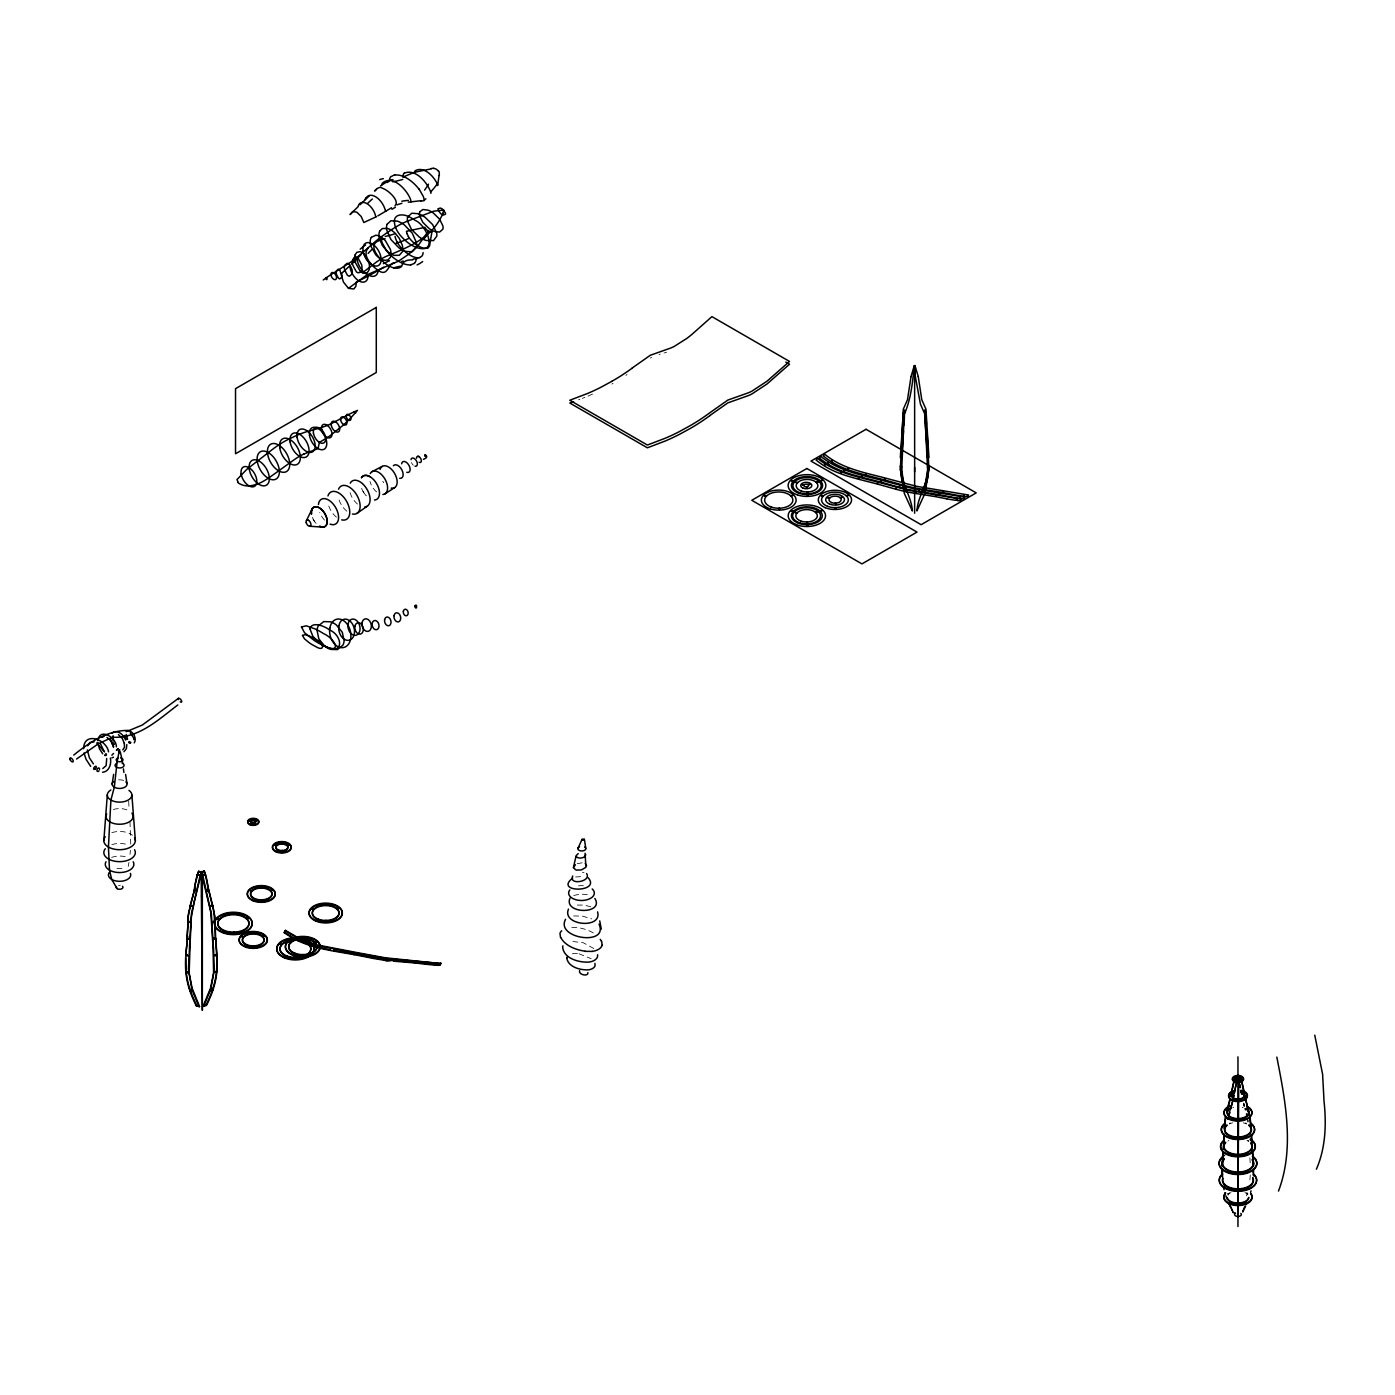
<?xml version="1.0" encoding="UTF-8"?>
<svg xmlns="http://www.w3.org/2000/svg" width="1395" height="1395" viewBox="0 0 1395 1395"><rect width="100%" height="100%" fill="white"/><g stroke="black" fill="none" stroke-linecap="round" stroke-linejoin="round"><path stroke-width="0.75" stroke-dasharray="5 3.75" d="M130.746 844.132L129.997 822.23M1250.304 1174.991L1249.815 1180.885M130.049 854.35L130.398 850.235M128.235 866.365L128.968 862.406M1247.426 1192.864L1246.502 1195.899M1247.374 1194.783L1247.827 1193.266M650.279 358.062L651.535 357.399M573.729 895.503L580.337 894.038L587.434 894.683M577.199 863.697L582.29 862.773M584.889 397.348L582.378 398.342M578.594 399.79L579.849 399.319M666.548 352.272L664.055 353.022M659.068 354.487L660.306 354.103M575.629 876.967L584.331 876.444M573.659 915.94L582.517 916.131L591.672 918.887M577.356 905.076L584.174 905.076L590.905 906.837M582.517 872.381L584.069 872.555M577.425 953.587L573.572 953.605A8.632 4.987 0 0 0 572.055 953.884M579.099 953.796L591.149 958.696M593.834 948.548L583.302 942.758L571.253 941.311A11.3 6.731 1.5 0 0 569.369 941.66M1228.088 1193.266L1228.542 1194.783M1227.705 1193.649L1228.141 1195.166M1249.868 1157.85L1250.234 1163.465M128.689 801.253L129.072 808.961M1227.984 1194.259A10.864 6.277 0 0 1 1229.623 1192.742M1246.293 1192.742A10.864 6.277 0 0 1 1247.932 1194.259M1228.454 1194.347A10.864 6.277 0 0 1 1231 1192.585M1244.915 1192.585A10.864 6.277 0 0 1 1247.461 1194.347M1247.95 1140.378A14.124 8.161 0 0 1 1248.804 1140.918M1227.966 1141.023A14.124 8.161 0 0 1 1228.908 1140.517M1247.008 1140.517A14.124 8.161 0 0 1 1248.804 1141.563M1229.379 1123.341A13.375 7.725 0 0 1 1230.373 1122.905M1245.543 1122.905A13.375 7.725 0 0 1 1246.537 1123.341M1229.379 1123.986A13.375 7.725 0 0 1 1232.639 1122.818M1243.276 1122.818A13.375 7.725 0 0 1 1246.537 1123.986M1232.744 1107.63A10.742 6.19 0 0 1 1233.686 1107.351M1242.213 1107.351A10.742 6.19 0 0 1 1243.172 1107.63M413.304 465.215A4.499 2.598 60 0 1 411.49 462.617M383.764 482.74A12.311 7.097 60 0 1 382.771 481.31M376.58 491.894A12.869 7.428 60 0 1 369.989 481.502M365.961 495.469A13.531 7.812 60 0 1 361.532 488.163A13.531 7.812 60 0 0 366.257 495.818M357.486 504.066A14.7 8.492 60 0 1 349.953 492.191M346.814 511.198A15.781 9.12 60 0 1 338.235 497.038M336.457 517.161A15.746 9.102 60 0 1 328.174 504.118M316.037 523.334A11.177 6.452 60 0 1 312.131 516.568A11.177 6.452 60 0 0 315.723 523.003M324.529 520.126A14.299 8.248 60 0 1 319.734 512.471M627.14 374.488A193.556 111.757 -60 0 1 625.867 375.377M613.102 383.346A193.556 111.757 -60 0 1 611.83 384.078M592.526 394.087A244.195 140.982 -60 0 1 587.434 396.32M118.54 885.441A3.4 1.97 0 0 1 120.266 885.372M111.827 832.658A15.781 9.12 0 0 1 132.42 835.239M113.396 809.466A13.531 7.812 0 0 1 129.194 810.879M118.697 779.857A7.481 4.324 0 0 1 123.754 780.537M111.844 844.638A15.746 9.102 0 0 1 127.311 844.603M111.617 857.437A14.316 8.265 0 0 1 127.084 857.245M116.953 868.597A11.177 6.452 0 0 1 122.219 868.579M578.437 885.86A12.869 7.428 0 0 1 583.964 885.773M593.293 932.959A33.515 19.338 0 0 0 577.111 927.501L569.805 927.274A12.939 7.463 0 0 0 568.306 927.588"/><path stroke-width="1.5" d="M575.368 864.691L573.467 867.864L576.24 870.131L581.523 869.887L585.9 867.289L585.098 853.252M914.632 513.238L914.649 467.377M914.632 374.383L914.632 365.839L914.649 471.911M928.913 469.592L927.012 430.34M1221.898 1169.027L1222.09 1176.299M1222.299 1168.626L1222.595 1177.38M1253.233 1169.69L1253.181 1172.585M586.597 865.702L585.272 863.522M412.937 259.854C406.712 259.854 403.12 260.708 401.568 266.532C397.645 269.88 391.925 267.735 388.054 265.416C380.87 261.109 365.664 244.997 379.44 240.515M1223.903 1133.786L1223.694 1140.918A229.233 162.099 45 0 1 1223.467 1145.156L1223.153 1149.341M1224.252 1134.815L1224.078 1140.517A229.233 162.099 45 0 1 1223.851 1144.754L1223.537 1148.957M426.103 456.427C421.046 453.183 431.752 456.13 423.47 459.339M1221.968 1166.15L1222.909 1152.13M1222.351 1165.767L1223.31 1151.729M904.152 424.847L904.605 410.043L903.332 412.92L900.316 457.595M185.64 957.737L185.518 962.41A123.527 87.344 45 0 0 185.831 971.757L188.203 972.664L185.849 971.757M187.192 936.498L188.081 922.008L187.174 936.812M185.674 957.214L185.901 962.027A123.527 87.344 45 0 0 186.232 971.356M313.718 909.244L311.835 908.616M312.236 908.215L311.817 909.244M107.31 794.976L103.84 840.557M1224.444 1129.13L1225.786 1116.75M186.093 956.307L186.11 955.784M187.593 935.94L187.174 936.987M187.715 921.764L188.308 914.876A90.867 64.257 45 0 1 188.604 912.871L190.383 905.896L188.988 912.487A90.867 64.257 45 0 0 188.709 914.475C186.825 918.137 190.295 925.042 188.116 921.38M187.575 936.429L187.122 937.789M1253.425 1175.898L1253.617 1168.626M187.54 936.917L187.104 938.103M186.145 955.279L187.68 955.488M217.568 919.009L219.852 919.253L217.603 918.503M904.117 421.133L901.623 458.083M1224.13 1128.102L1225.385 1117.133M83.648 748.714C83.717 731.154 106.578 739.158 108.566 751.853M126.265 734.433L127.59 739.385M187.505 937.545L187.505 937.719M185.797 954.877L187.436 938.661L185.797 954.877L188.046 955.732L186.198 954.476M288.643 942.34L290.16 942.758M578.227 853.653C571.427 858.448 585.028 860.105 585.76 854.577M439.059 175.439L437.646 185.535A8.196 4.726 60 0 0 437.193 183.791C433.845 176.276 423.853 165.865 415.222 170.713A8.649 4.987 60 0 0 414.577 172.23L402.789 177.113A10.951 6.33 60 0 1 404.201 173.154M903.541 430.863L901.658 469.993L905.128 491.511L901.571 478.136L900.316 465.93M310.265 943.526L308.748 944.049M927.623 466.279C929.209 482.461 917.771 495.748 916.899 510.971L924.92 493.446L928.913 469.644M928.931 465.93L927.692 478.136L924.135 491.511L927.605 469.993L924.658 410.025L925.931 412.92L926.419 424.342M97.859 740.449C99.899 727.213 116.552 737.624 116.378 746.831M112.141 784.112L113.64 774.364M431.997 231.308L429.782 244.7A8.788 5.074 60 0 1 429.032 246.793L427.829 247.822M566.754 957.894C568.061 967.136 580.32 970.188 588.341 969.874A8.632 4.987 0 0 0 595.072 965.584L594.95 963.37M1234.069 1093.331L1236.702 1081.526M1234.453 1092.948L1235.203 1088.937M911.022 376.58L907.5 399.702L903.297 409.206L900.333 469.592M1233.825 1094.674L1233.319 1097.342M1227.949 1119.4L1228.193 1118.075M1230.512 1096.4L1234.296 1079.346L1235.15 1077.725L1238.743 1078.666L1237.958 1216.859M1230.896 1096.017L1234.279 1080.201M1233.703 1096.941L1233.965 1095.616M194.079 890.149L195.684 881.518A124.312 87.902 45 0 1 197.218 874.961L197.637 874.578A124.312 87.902 45 0 0 196.085 881.134C193.382 887.883 196.765 892.626 194.463 889.748M274.344 845.039L276.506 845.841L274.728 844.69M274.623 845.213L276.158 845.614M193.835 891.318L194.323 890.463L190.138 905.704L192.266 906.523L190.138 905.704M194.236 890.917L193.696 891.998M1235.464 1087.612L1236.72 1082.398M194.114 891.492L190.522 905.303M602.169 945.339L601.629 941.119M1229.954 1099.051L1226.92 1110.647M1230.355 1098.65L1226.99 1111.536M573.432 867.428L576.083 856.024M1232.151 1102.591L1232.465 1101.3M442.79 213.452L442.825 213.261A37.299 21.535 -60 0 1 443.784 210.017L433.862 211.151L406.59 221.474A103.195 59.584 -60 0 0 393.843 228.187L385.735 233.628A143.371 82.776 -60 0 0 374.941 241.876L358.968 255.721A101.922 58.852 -60 0 1 350.877 262.016L333.649 272.984A93.465 53.969 -60 0 0 326.482 277.657L323.221 279.994M1229.082 1114.152L1229.745 1111.571M1229.466 1113.768L1229.797 1112.478M249.81 890.498L251.989 891.178L250.246 889.958M1232.552 1102.207L1231.489 1105.171M193.731 904.71L191.377 916.585L190.505 934.981A229.233 162.099 45 0 1 190.278 939.219L189.145 973.309L192.144 988.288L199.537 1006.475L196.329 1005.917A112.315 79.428 45 0 1 189.825 990.607L192.161 990.851L188.43 969.281L189.877 939.602A229.233 162.099 45 0 0 190.104 935.365L191.551 912.923L201.56 872.171C208.849 869.19 201.281 877.873 205.327 873.985M1232.221 1103.497L1231.523 1106.061M193.696 903.821L199.921 876.304L202.345 872.171L202.345 1010.364L201.176 871.788L204.385 871.247M1230.076 1110.298L1231.14 1106.462M1250.635 1192.324L1251.053 1190.824M1230.826 1108.624L1231.175 1107.351M253.245 823.521A2.354 1.36 0 0 1 250.926 821.917C246.235 818.987 253.559 822.283 249.478 820.277M911.022 376.545L914.318 365.525C912.644 381.55 911.092 398.621 904.623 413.6M197.41 874.386L199.52 875.206L197.41 874.386L198.753 871.247L201.56 872.171L203.164 877.193L211.395 913.865L212.633 934.981A229.233 162.099 -45 0 0 212.86 939.219L213.592 972.908L210.593 987.904L203.199 1006.074L206.408 1005.533A112.315 79.428 -45 0 0 212.912 990.223L210.558 990.467L214.22 970.362L213.522 947.589M197.811 873.985L198.753 871.247M203.6 1006.475L210.505 989.805L213.208 987.555A82.322 58.206 -45 0 0 216.434 971.635L214.568 971.67M210.593 989.84L213.121 989.491L213.609 987.956A82.322 58.206 -45 0 0 216.818 972.019L216.434 971.635M264.265 935.783L262.661 936.481M87.728 745.802L89.908 742.471L94.058 741.913M113.117 735.723L113.047 741.111M1278.483 1191.086C1294.804 1148.155 1285.336 1100.62 1276.826 1057.079M1237.121 1080.288L1240.765 1077.725L1241.219 1078.945M1316.409 1169.184C1325.808 1147.579 1326.471 1123.725 1323.977 1100.655A229.233 132.351 -60 0 1 1323.785 1096.453L1322.6 1074.202L1314.753 1035.177M355.184 254.797L356.824 252.338L360.032 251.641A9.033 5.214 60 0 1 364.112 253.995L368.96 262.748A14.229 8.213 60 0 1 368.96 270.142L367.321 272.6L364.112 273.315A9.033 5.214 60 0 1 360.032 270.961L355.184 262.19M1246.276 1204.46L1246.903 1202.943M1245.613 1205.977L1242.788 1212.011L1243.137 1210.11M577.966 848.352L581.994 839.459M1243.852 1208.611L1244.549 1207.093M306.394 520.666L312.253 508.774M113.536 753.474L111.879 755.148M296.716 939.445L296.716 940.09A112.315 64.85 0 0 1 284.336 932.749L285.452 930.378L299.053 938.277M284.301 932.767L285.452 930.378M298.722 941.067L297.362 940.404L298.234 939.062M298.687 941.084A82.322 47.535 0 0 0 314.433 946.787L315.933 945.13L315.13 946.978A123.527 71.319 0 0 0 325.576 949.507L330.615 950.536M314.416 946.787L315.2 944.973L312.079 943.996M315.13 946.978L315.933 945.165M331.034 950.605L333.684 951.111L334.451 949.28L334.434 951.25L353.528 954.529L354.313 952.785L353.528 954.529M333.684 951.111L334.451 949.332M334.434 951.25L335.201 949.524M393.373 961.155C396.581 957.755 387.793 962.986 384.741 960.248A90.867 52.452 0 0 1 382.23 959.917L373.86 958.504L373.895 956.534L373.11 958.365L354.278 954.668L355.045 952.872A229.233 132.351 0 0 1 360.172 953.796L387.025 958.644L440.855 963.561L385.316 957.79L360.172 953.169A229.233 132.351 0 0 0 355.15 952.227L318.391 945.165M354.278 954.668L355.045 952.994L353.458 952.576L318.391 945.793M373.11 958.365L373.895 956.534M373.86 958.504L374.627 956.743M440.855 963.561C441.169 966.003 434.438 965.846 436.548 963.997L434.996 965.096A124.312 71.773 0 0 1 426.26 964.276L415.1 962.986L415.849 961.852A6.155 1.779 -77.7 0 1 415.832 961.242L415.1 961.085A6.155 1.779 -77.7 0 0 415.117 961.696L414.315 962.916L394.175 961.225L394.157 959.341M394.175 961.225L394.89 959.568M414.315 962.916L415.1 961.085M415.1 962.986L415.832 961.242M434.996 965.096L435.763 963.265L435.798 965.148M439.704 965.323L440.855 962.916M428.335 231.169L417.907 245.904L408.561 254.361L398.377 261.214L367.181 274.745L348.471 288.329L343.414 282.017L339.874 270.124A2.964 1.709 60 0 0 338.305 269.218L336.457 270.839A7.463 4.307 60 0 0 336.561 274.675L338.305 277.954A2.964 1.709 60 0 0 339.874 278.86L341.723 277.221A7.463 4.307 60 0 0 341.601 273.403L350.058 265.538L349.43 264.544A4.342 2.511 60 0 0 347.233 263.271L344.635 265.364A9.573 5.528 60 0 0 344.635 269.828L347.233 274.937A4.342 2.511 60 0 0 349.43 276.193L352.028 274.1A9.573 5.528 60 0 0 352.028 269.636L350.162 265.399M569.962 898.206C563.301 914.335 604.75 914.562 594.863 898.415M134.216 742.855C137.599 738.164 131.705 728.225 126.038 731.625M568.497 909.104C561.418 925.495 602.553 929.506 597.583 911.877M572.735 875.99C568.114 885.72 592.09 881.657 586.563 873.532M579.588 970.658C578.105 974.721 588.568 976.988 587.888 972.646M362.648 272.653L376.72 261.824A74.824 43.193 -60 0 1 385.717 256.558C406.625 247.839 429.991 239.173 440.872 217.568A13.88 8.004 -60 0 0 442.965 213.47M112.228 733.072C117.319 728.696 123.841 735.095 125.602 739.96M369.222 195.893L360.049 204.751M360.904 254.814L351.557 264.108M194.341 890.359L195.893 890.742M250.089 890.551L251.623 890.934M189.092 988.34A82.322 58.206 45 0 1 185.919 972.42L186.302 972.019A82.322 58.206 45 0 0 189.476 987.956M241.318 936.167L243.48 936.882M241.544 936.882L241.701 935.766M189.877 990.607C194.201 991.601 188.988 990.398 189.528 987.956M196.329 1005.917L199.537 1006.475M279.663 943.787L281.651 944.432M1235.15 1077.725C1245.613 1081.02 1230.32 1080.55 1240.765 1077.725M1228.611 1203.344L1233.128 1212.011M376.51 189.389C370.93 195.038 378.76 184.524 382.16 188.151C388.002 189.755 400.295 201.054 394.994 205.815M565.585 919.27C554.931 938.626 609.127 946.438 599.03 924.135M368.367 247.909C361.445 254.553 371.401 265.695 377.4 269.828C388.159 278.111 387.409 263.864 394.157 262.783M404.219 173.172C415.431 168.533 426.382 181.629 430.34 191.028A11.578 6.696 60 0 1 430.916 193.347M425.876 198.787L424.15 200.235A12.363 7.132 60 0 0 423.33 196.521L418.971 188.831M417.994 257.779L416.163 259.33A13.113 7.568 60 0 1 414.332 263.428M582.186 839.197L584.243 839.145M584.174 839.929L582.221 840.034M101.748 737.397L103.997 736.473M414.315 263.411L410.775 264.841M380.591 185.797L387.461 181.437M178.455 698.337L142.395 724.999L129.369 730.405C107.938 729.899 89.786 742.105 73.743 755.079M76.568 759.019L98.592 743.64L112.524 737.24C138.785 738.583 158.35 719.646 177.828 704.946M632.284 367.966L650.279 355.272L670.315 348.175A59.671 34.439 -60 0 0 674.116 346.501L686.915 338.357A120.912 69.802 -60 0 0 692.007 334.312L711.921 316.63L789.518 361.427L767.058 381.166L751.696 391.298A59.671 34.439 -60 0 1 747.894 392.971L727.859 400.069L709.863 412.746A193.556 111.757 -60 0 1 689.409 426.085L679.121 431.735A244.195 140.982 -60 0 1 665.014 438.326L647.385 445.04L569.805 400.243L587.434 393.529A244.195 140.982 -60 0 0 601.524 386.938L611.812 381.341M709.863 415.536L727.859 402.859L747.894 395.762A59.671 34.439 -60 0 0 751.696 394.087L767.058 383.956L789.518 364.217L785.821 362.09M372.256 244.7L373.476 243.846M122.795 749.865L124.451 747.354L124.329 743.239M356.911 513.43L367.077 506.333M123.998 751.731L126.387 748.662L126.805 744.599M384.968 493.865L394.645 487.64M377.836 215.894L391.507 207.768M373.197 273.333L383.799 267.195M372.256 273.873L370.355 274.954M348.471 288.329L353.859 288.992L355.83 286.411L356.37 281.912L368.332 276.088M376.092 216.853L363.833 222.502L361.183 216.487L356.824 212.162L352.778 211.552L350.058 214.568L358.131 206.634A12.677 7.324 60 0 1 358.358 205.588A12.939 7.463 60 0 1 367.269 203.809A12.939 7.463 60 0 1 375.708 216.417L375.796 217.01M572.682 878.118C553.309 892.852 601.663 892.817 588.132 877.734M372.046 471.632L382.3 466.366M113.483 757.206L111.896 757.834M118.906 751.87L119.743 749.795L118.54 751.417L120.319 751.888L122.795 763.501M120.266 752.812L118.889 752.794L117.197 761.199L114.32 787.181L110.903 800.033L108.444 847.027L109.49 870.131L111.705 879.425L117.197 888.702M304.005 453.985L318.06 448.58L319.368 442.424L327.877 437.315A143.999 83.142 -60 0 0 330.179 435.641L342.525 425.754A79.933 46.14 -60 0 0 348.558 420.139M573.572 401.655L569.805 403.033L647.385 447.812L665.014 441.099A244.195 140.982 -60 0 0 679.121 434.525L689.409 428.928A193.556 111.757 -60 0 0 709.881 415.623M397.104 204.769L401.899 203.304M816.04 482.182L818.603 481.85L816.459 482.565M820.086 480.63L822.387 480.386L820.504 481.013M790.564 495.644L792.866 495.399L790.965 496.027M839.982 497.509L842.301 497.265L840.418 497.893M846.12 495.644L848.422 495.399L846.521 496.027M815.465 512.314L817.784 512.07L815.883 512.697M819.807 510.884L822.178 510.622L820.225 511.267M251.588 820.556A2.354 1.36 0 0 1 254.779 820.487L257.011 820.277L255.285 821.481A2.354 1.36 0 0 1 254.03 823.451M251.588 821.202A2.354 1.36 0 0 1 254.779 821.132L257.011 820.277M288.957 844.69L287.161 845.196M208.675 889.748L206.46 890.603L208.675 889.748L207.053 881.117A124.312 87.902 -45 0 0 205.518 874.56L203.618 874.56M206.46 890.603A6.155 3.557 0 0 1 206.896 890.986L208.779 890.359L212.615 905.303L210.453 906.14L212.615 905.303M210.453 906.14L212.755 905.896L214.15 912.487A90.867 64.257 -45 0 1 214.429 914.475C216.87 918.677 211.482 924.048 215.022 921.38M272.321 889.958L270.578 890.533M212.772 922.269L215.057 922.008L215.126 923.682L215.65 938.033L213.383 938.905L215.65 938.033M248.362 917.596L246.479 918.869L248.397 918.154M213.435 938.957L215.702 938.661L216.731 951.495L216.94 954.476L214.673 955.348L216.94 954.476M338.741 907.831C334.312 909.383 342.403 907.447 337.276 908.843M214.725 955.401L217.01 955.784M214.568 972.315L216.835 972.019M316.874 941.869L314.59 942.619L316.892 942.288M210.61 990.502L212.877 990.223M203.199 1006.074L206.007 1005.132A112.315 79.428 -45 0 0 212.528 989.822M419.668 257.482L421.708 256.331A10.916 6.312 60 0 0 423.121 252.565M102.811 768.523L106.125 765.663L106.718 758.514M414.577 172.23L431.351 168.865M392.971 179.624L389.432 180.199A13.183 7.603 60 0 1 390.635 176.834L394.82 174.706M385.107 238.789L381.445 239.295A12.363 7.132 60 0 0 382.247 243.026L386.624 250.716M102.585 772.255C109.281 771.714 111.617 763.693 110.362 758.043M401.777 261.353L403.434 261.144M408.264 202.17L420.854 200.723M592.334 951.425L584.993 951.338M439.704 964.677L435.798 964.503M309.638 526.246L322.925 527.136M394.175 960.58L414.315 962.271M393.373 960.51L384.741 959.62A90.867 52.452 0 0 1 382.23 959.272L373.86 957.859M418.029 456.304L418.116 456.322A3.801 2.197 60 0 1 418.953 456.618M307.615 520.056L307.702 520.073A3.801 2.197 60 0 1 308.539 520.37M415.1 962.358L426.26 963.649A124.312 71.773 0 0 0 434.978 964.468M353.528 953.901L334.434 950.605M354.278 954.023L373.11 957.72M946.804 498.835L936.01 496.742L936.307 495.452L935.26 496.603L915.626 493.464L915.887 492.208L914.858 493.342L906.488 491.825A90.867 52.452 0 0 1 904.065 491.302L896.078 489.296L896.41 487.971L895.363 489.087L877.472 484.065L877.804 482.757L876.757 483.873L858.535 479.235L858.849 477.91L857.82 479.043L850.113 476.863A123.527 71.319 0 0 1 840.296 473.62L841.377 472.452L839.65 473.358A82.322 47.535 0 0 1 825.282 466.558L824.114 465.791L825.282 464.518L823.538 465.442A98.313 56.759 0 0 1 818.76 462.129L816.075 460.036L817.679 458.449C834.908 472.783 857.681 476.776 878.728 482.339A229.233 132.351 0 0 1 883.506 483.629L909.104 490.395L961.434 499.166C961.469 501.59 954.442 500.962 957.057 499.288L955.279 500.247A124.312 71.773 0 0 1 946.804 498.817M330.615 949.89L325.558 948.862A123.527 71.319 0 0 1 315.13 946.351M316.787 944.729L310.544 942.863M315.2 944.938L316.787 945.374M793.459 481.013L791.174 480.769L793.092 481.414M797.644 482.565L795.115 482.251L797.277 482.966M804.217 484.85L801.933 484.606L803.938 485.268A2.354 1.36 0 0 0 806.258 486.89L807.042 488.145L807.042 486.803A2.354 1.36 0 0 0 808.298 484.85L810.199 484.204L807.792 484.483A2.354 1.36 0 0 0 804.584 484.571M829.763 497.893L827.479 497.649L829.415 498.294M823.346 496.027L821.062 495.783L822.98 496.428M766.5 496.027L764.216 495.8L766.134 496.428M793.493 511.267L791.139 511.006L793.11 511.669M797.295 512.697L795.01 512.453L796.929 513.098M1232.727 1212.412L1235.534 1213.336M198.369 871.631L201.176 872.572M197.236 874.961L199.241 874.996M189.982 906.297L191.9 906.297M187.697 922.391L189.598 922.391M187.471 938.033L189.336 939.288L187.087 938.434M187.035 939.062L188.953 939.044M185.919 972.42L187.819 972.42M190.016 989.491L192.161 990.206L199.154 1006.859M307.545 941.834L309.027 942.357M307.545 942.479L309.027 943.003M304.616 940.718L306.063 941.294M306.063 941.921L303.203 940.771M300.413 939.55L301.791 940.178M298.722 940.422L297.362 940.404M297.71 938.26L285.452 931.006M832.484 462.408L831.28 461.658L832.449 460.385L830.705 461.292A98.313 56.759 0 0 1 825.927 457.978L823.242 455.903L824.846 454.317C842.074 468.65 864.848 472.643 885.895 478.206A229.233 132.351 0 0 1 890.673 479.496L916.271 486.245L968.601 495.033C968.636 497.457 961.608 496.829 964.224 495.138L962.445 496.114A124.312 71.773 0 0 1 953.971 494.684L943.177 492.592L943.473 491.319L942.427 492.452L922.793 489.331L923.054 488.076L922.025 489.192L913.655 487.675A90.867 52.452 0 0 1 911.231 487.151L903.245 485.146L903.576 483.821L902.53 484.954L884.639 479.932L884.971 478.625L883.924 479.74L865.702 475.102L866.016 473.777L864.987 474.91L857.28 472.731A123.527 71.319 0 0 1 847.462 469.487L848.544 468.301L846.817 469.226A82.322 47.535 0 0 1 832.449 462.425M828.682 464.587L827.479 463.855L828.647 462.582L826.904 463.489A98.313 56.759 0 0 1 822.126 460.176L819.44 458.101L821.045 456.514C838.273 470.847 861.046 474.841 882.093 480.403A229.233 132.351 0 0 1 886.871 481.693L912.469 488.442L964.799 497.23C964.834 499.637 957.807 499.026 960.423 497.335L958.644 498.311A124.312 71.773 0 0 1 950.169 496.882L939.376 494.789L939.672 493.516L938.626 494.65L918.991 491.511L919.253 490.255L918.224 491.389L909.854 489.872A90.867 52.452 0 0 1 907.43 489.349L899.444 487.343L899.775 486.018L898.729 487.151L880.838 482.129L881.169 480.804L880.123 481.938L861.901 477.282L862.215 475.974L861.186 477.09L853.478 474.928A123.527 71.319 0 0 1 843.679 471.667L844.742 470.499L843.016 471.423A82.322 47.535 0 0 1 828.647 464.622M118.383 734.572L122.272 738.426L124.347 743.326M106.996 737.38L110.885 740.972L113.658 746.569M96.708 742.994L104.573 751.94M425.475 454.84L426.173 456.043M425.37 456.496L424.69 455.433M130.223 732.898L133.501 737.693M210.453 905.512L210.837 906.506M212.737 921.607L213.121 922.618M213.383 938.26L213.784 939.271M214.673 954.703L215.057 955.715M289.061 845.213L288.556 844.289M257.186 820.853L256.628 819.876M272.478 890.551L271.938 889.557M205.501 874.578L205.117 874.177A124.312 87.902 -45 0 1 206.652 880.733L208.273 889.365M248.397 918.224L246.898 918.607M208.814 890.463L212.214 904.919M212.755 905.896L213.749 912.086A90.867 64.257 -45 0 1 214.045 914.091L214.621 920.979M215.057 922.008L215.266 937.649M215.702 938.661L216.539 954.075M216.975 955.104L217.062 956.656M102.689 753.736L99.516 748.888L97.824 742.349M90.675 766.343L86.089 759.368L84.014 752.969M93.395 763.902L89.402 757.816L87.344 749.935M104.05 751.347L100.614 743.988M113.466 747.214L110.449 738.879M408.439 236.592L407.061 233.715M126.056 739.542L124.835 735.392M114.355 744.407L113.588 742.75M396.877 241.527L396.302 240.306A11.857 6.853 60 0 1 395.587 238.475A11.561 6.679 60 0 1 395.047 236.348M1231.663 1208.994L1232.378 1210.511M1230.303 1205.977L1230.965 1207.495M560.528 937.579L559.988 933.36A12.939 7.463 0 0 1 561.679 930.796M1229.012 1202.943L1229.64 1204.46M203.984 870.846L204.943 873.601M1240.382 1077.324L1240.835 1078.562M1237.958 1078.666L1238.411 1079.887M1237.557 1078.265L1238.429 1080.741M201.176 871.788L210.784 912.138L212.249 934.58A229.233 162.099 -45 0 0 212.476 938.818L213.139 947.188M237.935 481.903L237.882 481.763A37.299 21.535 -60 0 0 236.941 479.618L246.863 469.295L274.135 448.126A103.195 59.584 -60 0 1 286.864 440.123L294.99 436.199A143.371 82.776 -60 0 1 305.767 431.979L321.757 427.376A101.922 58.852 -60 0 0 329.848 424.342L347.076 415.414A93.465 53.969 -60 0 1 354.225 411.821L357.486 410.392L351.47 417.088A92.157 53.219 -60 0 1 348.558 420.122M1226.85 1198.776L1225.821 1195.742M189.633 989.892L189.127 988.34M1241.637 1080.201L1245.02 1096.017M1241.236 1079.8L1244.881 1096.941M918.241 376.545L914.946 365.525L914.893 374.139L920.456 404.149L924.623 413.6L927.623 458.083M1224.897 1192.725L1225.333 1194.242M1247.549 1106.409L1249.257 1112.826M1247.514 1107.299L1245.177 1098.266M1245.09 1108.624L1245.439 1109.897M1239.196 1082.398L1240.451 1087.612M1244.392 1106.061L1243.695 1103.497M1243.642 1104.387L1243.991 1105.677M385.491 210.226L385.735 211.343M1249.17 1113.733L1245.282 1097.342M1246.45 1113.768L1246.764 1115.058M1224.095 1189.708L1223.432 1186.692M1239.475 1084.578L1240.068 1087.211M1223.816 1186.308L1224.13 1187.808M1249.868 1115.425L1251.524 1130.543M1249.467 1115.041L1251.141 1130.142M133.624 738.147L133.798 739.577M599.745 920.892L601.297 929.157M918.259 376.58L921.764 399.702L925.966 409.206L928.948 457.595M1241.707 1094.273L1240.975 1090.262A9.399 5.423 0 0 1 1245.752 1098.562A9.399 5.423 0 0 1 1230.739 1098.998A9.399 5.423 0 0 1 1234.226 1090.559M1240.818 1091.204L1241.062 1092.547M125.585 774.399L126.98 783.484M584.418 839.424L585.76 848.247M1247.793 1120.342L1247.984 1121.702M123.44 768.872L123.876 772.464M901.623 466.279C900.054 482.461 911.493 495.748 912.365 510.971L904.344 493.464L900.333 469.644M597.635 954.773L597.513 956.796A11.3 6.731 1.5 0 1 588.882 962.097C578.942 962.69 563.249 958.435 562.621 946.647A11.3 6.731 1.5 0 1 562.97 945.88M135.367 840.644L131.897 795.045M1252.483 1150.352L1252.884 1159.716M1252.727 1153.124L1253.268 1160.099M1252.1 1149.951L1252.326 1152.741M1252.257 1147.562L1252.065 1144.754M1251.873 1147.161L1251.664 1144.371M1253.373 1161.512L1253.564 1165.767M1252.972 1161.128L1253.163 1165.366M216.661 955.906L217.236 962.027A123.527 87.344 -45 0 1 216.905 971.356M216.696 956.604L216.835 961.626A123.527 87.344 -45 0 1 216.504 970.972M1251.664 1134.815L1251.838 1140.517A229.233 162.099 -45 0 0 1251.978 1143.359M1251.263 1134.431L1251.437 1140.133A229.233 162.099 -45 0 0 1251.577 1142.958M1237.958 1056.852L1237.958 1226.536M835.867 503.194L835.867 504.484L835.082 503.211M835.727 507.606L835.727 508.879L834.942 507.623M807.844 491.964L807.844 493.394L807.042 491.964M807.775 494.51L807.775 495.783L806.99 494.528M807.635 524.625L807.635 525.95L806.851 524.642M807.374 521.974L807.374 523.247L806.589 521.992M779.526 508.251L779.526 509.524L778.741 508.268M326.465 920.421L326.465 922.339L325.68 920.421M303.552 954.581L303.552 956.499L302.767 954.599M296.176 957.388L296.176 959.307L295.391 957.406M282.627 850.497L282.627 852.432L281.842 850.531M262.068 899.827L262.068 901.745L261.284 899.827M255.285 821.481L255.285 820.835A2.354 1.36 0 0 1 254.03 822.806L254.03 824.794L253.245 822.893A2.354 1.36 0 0 1 250.926 821.271L250.926 821.917M254.03 945.88L254.03 947.798L253.245 945.897M234.168 932.122L234.168 934.04L233.383 932.139M206.896 890.986L206.896 890.341A6.155 3.557 0 0 0 206.46 889.958M196.765 1005.516A112.315 79.428 45 0 1 190.226 990.223M202.345 895.642A6.155 3.557 0 0 1 201.56 895.66M202.345 896.287A6.155 3.557 0 0 1 201.56 896.305M202.345 876.531A2.354 1.36 0 0 1 201.56 876.601M202.345 877.176A2.354 1.36 0 0 1 201.56 877.246M294.223 938.19A112.315 64.85 0 0 1 284.336 932.104M314.433 946.141A82.322 47.535 0 0 1 298.687 940.439M1250.914 1193.527A14.107 8.143 0 0 1 1237.26 1204.896A14.107 8.143 0 0 1 1225.612 1192.795M1250.914 1194.155A14.107 8.143 0 0 1 1237.26 1205.542A14.107 8.143 0 0 1 1225.612 1193.44M1253.355 1173.77A18.676 10.794 0 0 1 1250.338 1187.965A18.676 10.794 0 0 1 1225.577 1187.965A18.676 10.794 0 0 1 1222.561 1173.77M1253.059 1178.06A15.432 8.911 0 0 1 1237.958 1188.802A15.432 8.911 0 0 1 1222.857 1178.06M1253.355 1174.416A18.676 10.794 0 0 1 1250.338 1188.61A18.676 10.794 0 0 1 1225.577 1188.61A18.676 10.794 0 0 1 1222.561 1174.416M1252.658 1177.816A15.432 8.911 0 0 1 1238.743 1189.429A15.432 8.911 0 0 1 1222.857 1178.705M1252.431 1156.036A18.85 10.881 0 0 1 1250.461 1171.155A18.85 10.881 0 0 1 1224.235 1170.475A18.85 10.881 0 0 1 1224.618 1155.322M1252.274 1159.437A15.607 9.015 0 0 1 1237.191 1172.009A15.607 9.015 0 0 1 1224.304 1158.635M1252.431 1156.682A18.85 10.881 0 0 1 1251.298 1171.347A18.85 10.881 0 0 1 1225.909 1172.027A18.85 10.881 0 0 1 1222.421 1157.484M1252.274 1160.082A15.607 9.015 0 0 1 1237.191 1172.654A15.607 9.015 0 0 1 1224.304 1159.28M1250.251 1139.052A17.368 10.027 0 0 1 1250.966 1152.793A17.368 10.027 0 0 1 1227.251 1154.049A17.368 10.027 0 0 1 1223.642 1140.465M1250.931 1142.906A14.124 8.161 0 0 1 1237.26 1154.293A14.124 8.161 0 0 1 1225.612 1142.191M1250.251 1139.698A17.368 10.027 0 0 1 1250.966 1153.438A17.368 10.027 0 0 1 1227.251 1154.694A17.368 10.027 0 0 1 1223.642 1141.093M1250.931 1143.551A14.124 8.161 0 0 1 1237.26 1154.938A14.124 8.161 0 0 1 1225.612 1142.819M1250.722 1123.114A16.618 9.591 0 0 1 1249.362 1136.262A16.618 9.591 0 0 1 1226.554 1136.262A16.618 9.591 0 0 1 1225.194 1123.114M1248.978 1124.893A13.375 7.725 0 0 1 1246.816 1135.059A13.375 7.725 0 0 1 1229.082 1135.059A13.375 7.725 0 0 1 1226.937 1124.893M1250.722 1123.76A16.618 9.591 0 0 1 1249.362 1136.908A16.618 9.591 0 0 1 1226.554 1136.908A16.618 9.591 0 0 1 1225.194 1123.76M1248.978 1125.538A13.375 7.725 0 0 1 1246.816 1135.704A13.375 7.725 0 0 1 1229.082 1135.704A13.375 7.725 0 0 1 1226.937 1125.538M1240.94 1092.425A6.155 3.557 0 0 1 1243.032 1097.534A6.155 3.557 0 0 1 1234.034 1098.266A6.155 3.557 0 0 1 1233.616 1093.017M1240.8 1091.012A9.399 5.423 0 0 1 1245.909 1099.051A9.399 5.423 0 0 1 1231.14 1099.905A9.399 5.423 0 0 1 1233.407 1091.431M1242.3 1093.663A6.155 3.557 0 0 1 1242.178 1098.754A6.155 3.557 0 0 1 1233.354 1098.528A6.155 3.557 0 0 1 1234.017 1093.453M1246.921 1106.2A13.985 8.074 0 0 1 1247.827 1118.11A13.985 8.074 0 0 1 1227.199 1117.569A13.985 8.074 0 0 1 1230.041 1105.747M1246.206 1108.432A10.742 6.19 0 0 1 1245.316 1116.907A10.742 6.19 0 0 1 1230.599 1116.907A10.742 6.19 0 0 1 1229.71 1108.432M1246.921 1106.845A13.985 8.074 0 0 1 1247.827 1118.755A13.985 8.074 0 0 1 1227.199 1118.197A13.985 8.074 0 0 1 1230.041 1106.392M1246.206 1109.077A10.742 6.19 0 0 1 1245.316 1117.552A10.742 6.19 0 0 1 1230.599 1117.552A10.742 6.19 0 0 1 1229.71 1109.077M416.564 458.223A3.4 1.97 60 0 1 418.779 456.531A3.4 1.97 60 0 1 421.36 460.577A3.4 1.97 60 0 1 419.128 462.268M411.019 459.618A4.516 2.616 60 0 1 414.28 458.536A4.516 2.616 60 0 1 417.332 463.541A4.516 2.616 60 0 1 415.03 466.209M401.638 463.82A6.051 3.487 60 0 1 405.962 462.094A6.051 3.487 60 0 1 410.113 468.947A6.051 3.487 60 0 1 406.765 472.312M393.373 465.773A7.481 4.324 60 0 1 401.952 470.028A7.481 4.324 60 0 1 399.72 478.345M380.085 469.435A12.311 7.114 60 0 1 394.489 473.201A12.311 7.114 60 0 1 391.175 488.093M370.233 473.62A12.869 7.428 60 0 1 384.706 478.642A12.869 7.428 60 0 1 382.875 494.493M361.532 477.543A13.531 7.812 60 0 1 376.685 483.769A13.531 7.812 60 0 1 374.505 500.038M361.392 477.822A13.531 7.812 60 0 1 369.937 476.689M350.25 483.176A14.7 8.492 60 0 1 366.78 488.913A14.7 8.492 60 0 1 364.688 507.03M338.532 489.226A15.781 9.12 60 0 1 357.033 495.487A15.781 9.12 60 0 1 352.464 514.023M327.947 495.94A15.746 9.102 60 0 1 346.553 501.258A15.746 9.102 60 0 1 341.67 519.864M311.486 513.726A11.177 6.452 60 0 1 318.374 507.344A11.177 6.452 60 0 1 327.18 520.614A11.177 6.452 60 0 1 319.873 526.351M311.538 514.162A11.177 6.452 60 0 1 318.199 507.239A11.177 6.452 60 0 1 327.18 520.631A11.177 6.452 60 0 1 319.629 526.211M318.426 504.502A14.299 8.265 60 0 1 328.714 500.108A14.299 8.265 60 0 1 338.566 516.691A14.299 8.265 60 0 1 330.057 524.101M632.284 368.053A193.556 111.757 -60 0 1 611.83 381.288M381.742 184.89A13.322 7.69 60 0 1 382.492 182.989C392.692 174.706 405.928 188.883 409.99 198.107A12.904 7.446 60 0 1 410.705 200.095A12.642 7.289 60 0 1 411.124 201.857M379.719 179.641A62.391 18.815 -66.1 0 1 383.346 178.682M367.844 203.147A84.345 23.924 -52.7 0 1 372.343 198.997M401.812 201.211A64.327 55.12 -65.2 0 1 408.369 200.427M424.132 200.653A113.239 89.472 -61.9 0 1 420.819 201.107M394.942 175.003A33.497 19.338 60 0 1 418.866 188.953M389.031 181.385A112.96 36.375 -59.6 0 1 387.06 182.571M402.789 179.397A71.616 50.935 -40.5 0 1 392.605 181.768M428.527 184.14A70.587 29.365 -78.7 0 1 424.603 190.086M437.123 184.088A96.447 51.179 -81 0 1 430.602 192.022M439.303 175.421A40.612 29.208 -2.7 0 0 439.076 171.672A5.911 3.418 59.8 0 0 438.448 170.94M433.566 168.499A6.644 3.836 59.8 0 1 438.361 171.062M431.317 168.516A28.72 19.565 -14.6 0 1 433.583 168.167M365.246 199.52A12.433 7.184 60 0 1 365.717 198.038M365.961 198.299A14.804 8.544 60 0 1 375.848 196.887A14.804 8.544 60 0 1 385.316 210.192M391.943 209.285A88.478 67.117 -65.3 0 1 395.343 207.297M378.202 270.735A14.072 8.126 60 0 1 367.234 274.327M367.181 274.606A14.647 8.457 60 0 1 357.399 261.231M383.346 263.69A83.909 57.16 -54.9 0 1 389.536 260.726M357.521 261.249A12.136 7.01 60 0 1 357.103 258.528M368.036 276.245A12.869 7.428 60 0 1 358.567 280.691A12.921 7.463 60 0 1 350.197 268.189A12.52 7.237 60 0 1 349.849 265.748M393.669 267.84A67.117 43.158 -36.7 0 1 400.661 266.166M360.189 249.147A87.937 47.936 -70.5 0 1 365.595 245.014M410.81 264.945A33.672 19.443 60 0 1 398.377 261.109A33.009 19.059 60 0 1 386.572 250.786M416.32 258.546A112.681 75.626 -45.2 0 1 413.129 259.104M381.533 238.44A112.699 49.522 -70.8 0 1 379.527 239.678M368.088 253.454A65.094 23.07 -68.5 0 1 371.68 249.757M429.52 231.274A97.667 27.604 -64.6 0 1 424.115 238.807M422.668 261.528A71.407 29.068 -75.1 0 1 417.07 264.893M419.755 257.674A24.029 13.863 60 0 1 408.578 254.186A24.395 14.089 60 0 1 396.738 241.614M427.934 248.031A20.803 12.014 60 0 1 417.925 245.642A20.611 11.91 60 0 1 408.334 236.679M431.944 231.797A5.807 3.348 59.8 0 1 428.37 230.995A5.859 3.383 59.8 0 1 424.9 227.35L406.503 231.274A8.37 4.83 60 0 0 407.061 233.715M408.404 238.597A95.993 79.881 -59.8 0 1 395.779 243.375M394.733 233.785A71.511 56.096 -46 0 1 385.194 236.452M178.351 699.558A2.441 1.029 49.1 0 1 179.397 698.459A2.441 1.029 49.1 0 1 181.681 701.214A2.441 1.029 49.1 0 1 180.234 701.824M99.045 770.703A1.831 1.186 -67.8 0 1 97.04 770.877A1.831 1.186 -67.8 0 1 98.016 768.157A1.831 1.186 -67.8 0 1 99.533 769.342M237.743 482.147A13.88 8.004 -60 0 0 239.835 483.838L240.167 483.995A45.547 26.296 -60 0 0 248.868 485.931A54.126 31.248 -60 0 0 258.058 483.734M258.058 483.821A61.816 35.677 -60 0 0 268.224 478.206A109.525 63.228 -60 0 0 271.45 476.044L295.008 459.129A74.824 43.193 -60 0 1 304.005 453.916M355.184 262.19A14.229 8.213 60 0 1 355.184 254.797M120.633 757.938A3.4 1.97 0 0 1 122.481 760.85A3.4 1.97 0 0 1 117.145 761.164A3.4 1.97 0 0 1 117.912 758.095M122.498 886.278A3.4 1.97 0 0 1 119.848 889.26A3.4 1.97 0 0 1 116.465 886.557M122.097 763.187A4.516 2.598 0 0 1 123.144 766.954A4.516 2.598 0 0 1 116.535 767.267A4.516 2.598 0 0 1 116.517 763.431M125.968 781.897A7.481 4.324 0 0 1 124.207 787.53A7.481 4.324 0 0 1 114.303 787.198A7.481 4.324 0 0 1 113.71 781.479M128.95 790.407A12.311 7.114 0 0 1 127.817 800.294A12.311 7.114 0 0 1 110.658 799.91A12.311 7.114 0 0 1 110.85 790.006M131.88 813.18A13.531 7.812 0 0 1 120.336 824.236A13.531 7.812 0 0 1 106.718 813.982M134.6 837.82A15.781 9.12 0 0 1 118.592 849.694A15.781 9.12 0 0 1 105.253 836.756M134.565 849.764A15.746 9.102 0 0 1 118.592 861.639A15.746 9.102 0 0 1 105.288 848.718M133.188 861.779A14.316 8.265 0 0 1 119.517 872.555A14.316 8.265 0 0 1 105.985 861.726M130.45 873.392A11.177 6.452 0 0 1 118.889 881.309A11.177 6.452 0 0 1 109.106 872.625M584.644 847.027A3.976 2.302 0 0 1 584.488 850.375A3.976 2.302 0 0 1 578.716 850.096A3.976 2.302 0 0 1 579.518 846.782M592.195 888.946A12.869 7.428 0 0 1 582.482 900.472A12.869 7.428 0 0 1 569.84 889.923M585.046 951.198A33.515 19.338 0 0 1 560.877 937.527M602.099 945.339A12.939 7.463 0 0 1 592.317 951.39M600.234 939.341A33.515 19.338 0 0 1 601.28 941.172M566.841 957.894A8.632 4.987 0 0 1 567.172 956.987M1240.818 1213.423A3.4 1.97 0 0 1 1240.12 1215.987A3.4 1.97 0 0 1 1235.604 1215.899A3.4 1.97 0 0 1 1235.238 1213.301M414.681 606.319C417.035 612.091 417.489 601.611 414.681 606.319M309.934 628.831L312.916 636.451L320.187 643.287A48.651 35.939 80.8 0 0 325.645 646.443C343.658 655.999 343.257 636.26 329.952 630.121A48.651 35.939 80.8 0 0 324.494 626.965C320.275 624.908 311.416 622.344 309.934 628.831M302.488 635.405L304.494 638.875L309.55 643.008A55.643 37.839 71 0 0 315.287 646.321C325.14 652.668 324.39 642.851 316.316 639.869A55.643 37.839 71 0 0 310.562 636.556L305.156 634.638L302.488 635.405M317.031 630.366L318.827 638.875L324.756 646.234A25.406 19.024 83.1 0 0 330.824 649.425L337.381 649.599L342.839 645.275A9.8 7.341 83.1 0 0 344.112 640.828L342.316 632.319L336.387 624.96A25.406 19.024 83.1 0 0 330.301 621.769L323.745 621.595L318.304 625.919A9.8 7.341 83.1 0 0 317.031 630.366M129.944 743.099L130.868 742.419L129.962 742.96M354.278 411.821L355.62 413.182L354.278 411.769M325.715 278.076C327.232 282.627 327.668 275.826 325.715 278.076M104.852 755.41C107.275 756.892 106.613 750.946 104.852 755.41M116.535 750.179L118.034 748.819L116.535 750.179M128.689 742.541L129.578 741.634L128.689 742.541M394.349 220.462C394.175 230.018 401.603 237.795 408.7 243.288A37.246 21.5 60 0 0 415.117 246.985C439.285 256.244 427.288 225.38 415.117 220.34A37.246 21.5 60 0 0 408.7 216.643C404.044 214.098 395.169 213.54 394.349 220.462M288.678 941.747L290.544 943.003L288.678 941.747M310.318 943.003L308.347 944.293L310.318 943.003M301.477 627L304.511 632.702L314.363 640.584A97.58 71.128 78.8 0 0 322.332 645.048C342.647 655.633 336.352 639.311 323.326 633.469A97.58 71.128 78.8 0 0 315.357 629.005L306.202 625.797L301.477 627M407.619 217.079L407.427 218.038A10.183 6.051 58.4 0 0 407.567 221.299L411.577 229.6L419.285 237.028A28.371 16.862 58.4 0 0 426.033 240.446L433.479 240.637L436.792 236.139A10.183 6.051 58.4 0 0 436.635 232.895L432.624 224.578L424.917 217.149A28.371 16.862 58.4 0 0 418.169 213.731L411.769 213.208L407.619 217.079M352.795 259.662L352.639 260.255A12.136 7.01 60 0 0 352.795 265.155L356.353 271.798A5.022 2.895 60 0 0 358.096 272.792L360.59 272.182L361.811 269.653A12.136 7.01 60 0 0 361.654 264.771L358.096 258.127A5.022 2.895 60 0 0 356.353 257.116L354.225 257.43L352.795 259.662M387.078 224.281L386.746 225.327A12.45 7.184 60 0 0 386.746 230.14L390.896 239.504L398.813 247.735A27.708 16.008 60 0 0 405.701 251.414L412.205 251.797L416.355 247.246A12.45 7.184 60 0 0 416.355 242.416L412.205 233.052L404.288 224.839A27.708 16.008 60 0 0 397.401 221.142L390.896 220.759L387.078 224.281M264.788 935.818L262.243 936.743L264.788 935.766M419.86 211.709L419.599 212.424A7.55 4.359 60 0 0 419.599 215.737L422.859 222.415L429.085 228.518A24.796 14.316 60 0 0 434.49 231.448L439.599 232.076L442.878 229.164A7.55 4.359 60 0 0 442.878 225.851L439.599 219.172L433.392 213.069A24.796 14.316 60 0 0 427.969 210.139L422.859 209.512L419.86 211.709M438.292 208.727L438.204 208.954A2.354 1.36 59.9 0 0 438.204 209.982L440.471 213.4A7.481 4.324 59.9 0 0 443.523 215.039L445.458 214.15A2.354 1.36 59.9 0 0 445.458 213.104L443.191 209.686A7.481 4.324 59.9 0 0 440.14 208.047L438.292 208.727M379.736 231.047L379.37 231.954A12.921 7.463 60 0 0 379.388 238.562L382.422 245.52L386.485 250.542A19.181 11.073 60 0 0 394.157 255.372L399.301 255.302L402.318 251.867A12.921 7.463 60 0 0 402.301 245.258L399.266 238.301L395.203 233.279A19.181 11.073 60 0 0 387.531 228.449L382.387 228.518L379.736 231.047M371.349 237.359L370.913 238.109A12.52 7.237 60 0 0 370.913 246.235L375.813 254.832A15.886 9.172 60 0 0 385.404 260.342L388.002 259.854L390.321 257.447A12.52 7.237 60 0 0 390.321 249.321L385.404 240.742A15.886 9.172 60 0 0 375.83 235.214L371.349 237.359M376.284 307.406L235.528 388.664L235.528 453.759L376.284 372.5L376.284 307.406M866.051 429.294L810.966 461.082L921.118 524.694L976.204 492.888L866.051 429.294M806.868 468.493L751.783 500.299L861.953 563.894L917.021 532.088L806.868 468.493M315.933 920.473A16.618 9.591 0 0 0 342.228 913.69A16.618 9.591 0 0 0 318.897 903.943A16.618 9.591 0 0 0 315.933 920.473M318.304 919.148A13.375 7.725 0 0 0 339.037 913.167A13.375 7.725 0 0 0 319.717 905.791A13.375 7.725 0 0 0 318.304 919.148M315.933 921.118A16.618 9.591 0 0 0 342.228 914.335A16.618 9.591 0 0 0 318.897 904.588A16.618 9.591 0 0 0 315.933 921.118M318.304 919.793A13.375 7.725 0 0 0 339.037 913.812A13.375 7.725 0 0 0 319.717 906.436A13.375 7.725 0 0 0 318.304 919.793M294.083 955.122A17.368 10.027 0 0 0 320.152 946.438A17.368 10.027 0 0 0 294.083 937.754A17.368 10.027 0 0 0 294.083 955.122M294.973 953.238A14.124 8.161 0 0 0 316.874 946.943A14.124 8.161 0 0 0 296.472 939.149A14.124 8.161 0 0 0 294.973 953.238M294.083 955.767A17.368 10.027 0 0 0 320.152 947.083A17.368 10.027 0 0 0 294.083 938.399A17.368 10.027 0 0 0 294.083 955.767M294.973 953.884A14.124 8.161 0 0 0 316.874 947.571A14.124 8.161 0 0 0 296.472 939.777A14.124 8.161 0 0 0 294.973 953.884M254.291 900.629A13.985 8.074 0 0 0 275.268 893.637A13.985 8.074 0 0 0 254.291 886.645A13.985 8.074 0 0 0 254.291 900.629M255.355 898.799A10.742 6.19 0 0 0 272.008 894.021A10.742 6.19 0 0 0 256.488 888.092A10.742 6.19 0 0 0 255.355 898.799M253.088 900.821A13.985 8.074 0 0 0 275.199 895.119A13.985 8.074 0 0 0 255.581 886.906A13.985 8.074 0 0 0 253.088 900.821M255.355 899.444A10.742 6.19 0 0 0 272.008 894.648A10.742 6.19 0 0 0 256.488 888.737A10.742 6.19 0 0 0 255.355 899.444M223.95 932.54A18.85 10.881 0 0 0 252.233 923.124A18.85 10.881 0 0 0 223.95 913.69A18.85 10.881 0 0 0 223.95 932.54M224.769 930.639A15.607 9.015 0 0 0 248.955 923.664A15.607 9.015 0 0 0 226.409 915.05A15.607 9.015 0 0 0 224.769 930.639M223.95 933.185A18.85 10.881 0 0 0 252.233 923.769A18.85 10.881 0 0 0 223.95 914.335A18.85 10.881 0 0 0 223.95 933.185M224.769 931.285A15.607 9.015 0 0 0 248.955 924.31A15.607 9.015 0 0 0 226.409 915.695A15.607 9.015 0 0 0 224.769 931.285M284.423 957.232A18.676 10.794 0 0 0 313.962 949.611A18.676 10.794 0 0 0 287.771 938.643A18.676 10.794 0 0 0 284.423 957.232M286.864 955.924A15.432 8.911 0 0 0 310.789 949.036A15.432 8.911 0 0 0 288.503 940.526A15.432 8.911 0 0 0 286.864 955.924M284.423 957.877A18.676 10.794 0 0 0 313.962 950.257A18.676 10.794 0 0 0 287.771 939.288A18.676 10.794 0 0 0 284.423 957.877M286.864 956.569A15.432 8.911 0 0 0 310.789 949.681A15.432 8.911 0 0 0 288.503 941.172A15.432 8.911 0 0 0 286.864 956.569M276.332 851.368A9.399 5.423 0 0 0 291.189 847.532A9.399 5.423 0 0 0 278.006 842.022A9.399 5.423 0 0 0 276.332 851.368M278.442 849.939A6.155 3.557 0 0 0 287.98 847.201A6.155 3.557 0 0 0 279.087 843.801A6.155 3.557 0 0 0 278.442 849.939M276.332 852.014A9.399 5.423 0 0 0 291.189 848.177A9.399 5.423 0 0 0 278.006 842.667A9.399 5.423 0 0 0 276.332 852.014M278.442 850.584A6.155 3.557 0 0 0 287.98 847.829A6.155 3.557 0 0 0 279.087 844.446A6.155 3.557 0 0 0 278.442 850.584M246.2 946.682A14.107 8.143 0 0 0 267.352 939.62A14.107 8.143 0 0 0 246.2 932.557A14.107 8.143 0 0 0 246.2 946.682M247.246 944.851A10.864 6.277 0 0 0 264.091 940.003A10.864 6.277 0 0 0 248.397 934.005A10.864 6.277 0 0 0 247.246 944.851M246.2 947.31A14.107 8.143 0 0 0 267.352 940.265A14.107 8.143 0 0 0 246.2 933.203A14.107 8.143 0 0 0 246.2 947.31M247.246 945.496A10.864 6.277 0 0 0 264.091 940.649A10.864 6.277 0 0 0 248.397 934.65A10.864 6.277 0 0 0 247.246 945.496M249.967 824.149A5.597 3.243 0 0 0 258.825 821.864A5.597 3.243 0 0 0 250.96 818.569A5.597 3.243 0 0 0 249.967 824.149M249.967 824.794A5.597 3.243 0 0 0 258.825 822.492A5.597 3.243 0 0 0 250.96 819.214A5.597 3.243 0 0 0 249.967 824.794M797.556 494.946A18.85 10.881 0 0 0 825.84 485.512A18.85 10.881 0 0 0 797.556 476.096A18.85 10.881 0 0 0 797.556 494.946M799.998 492.749A14.107 8.143 0 0 0 821.167 485.704A14.107 8.143 0 0 0 799.998 478.642A14.107 8.143 0 0 0 799.998 492.749M825.177 507.658A16.618 9.591 0 0 0 851.473 500.875A16.618 9.591 0 0 0 828.159 491.127A16.618 9.591 0 0 0 825.177 507.658M829.572 504.066A9.399 5.423 0 0 0 844.428 500.23A9.399 5.423 0 0 0 831.246 494.719A9.399 5.423 0 0 0 829.572 504.066M770.057 508.791A17.368 10.027 0 0 0 796.109 500.108A17.368 10.027 0 0 0 770.057 491.424A17.368 10.027 0 0 0 770.057 508.791M802.979 488.145A5.597 3.243 0 0 0 811.838 485.861A5.597 3.243 0 0 0 803.973 482.565A5.597 3.243 0 0 0 802.979 488.145M795.9 524.468A18.676 10.794 0 0 0 825.439 516.847A18.676 10.794 0 0 0 799.23 505.879A18.676 10.794 0 0 0 795.9 524.468M799.597 522.776A13.985 8.074 0 0 0 820.574 515.801A13.985 8.074 0 0 0 799.597 508.809A13.985 8.074 0 0 0 799.597 522.776M798.376 493.028A15.607 9.015 0 0 0 822.562 486.07A15.607 9.015 0 0 0 800.015 477.456A15.607 9.015 0 0 0 798.376 493.028M801.061 490.935A10.864 6.277 0 0 0 817.889 486.088A10.864 6.277 0 0 0 802.195 480.089A10.864 6.277 0 0 0 801.061 490.935M827.549 506.333A13.375 7.725 0 0 0 848.299 500.369A13.375 7.725 0 0 0 828.961 492.976A13.375 7.725 0 0 0 827.549 506.333M831.699 502.636A6.155 3.557 0 0 0 841.22 499.881A6.155 3.557 0 0 0 832.344 496.498A6.155 3.557 0 0 0 831.699 502.636M770.947 506.908A14.124 8.161 0 0 0 792.831 500.613A14.124 8.161 0 0 0 772.429 492.819A14.124 8.161 0 0 0 770.947 506.908M798.341 523.16A15.432 8.911 0 0 0 822.265 516.272A15.432 8.911 0 0 0 799.963 507.745A15.432 8.911 0 0 0 798.341 523.16M800.678 520.963A10.742 6.19 0 0 0 817.313 516.167A10.742 6.19 0 0 0 801.811 510.239A10.742 6.19 0 0 0 800.678 520.963M1237.958 1203.031A10.864 6.277 0 0 0 1248.769 1197.398A10.864 6.277 0 0 1 1237.958 1203.676A10.864 6.277 0 0 1 1227.094 1197.398A10.864 6.277 0 0 0 1237.958 1203.031M1234.662 1081.282A5.597 3.243 0 0 0 1243.538 1078.998A5.597 3.243 0 0 0 1235.674 1075.702A5.597 3.243 0 0 0 1234.662 1081.282M1236.58 1079.765A2.354 1.36 0 0 0 1240.312 1078.806A2.354 1.36 0 0 0 1236.999 1077.411A2.354 1.36 0 0 0 1236.58 1079.765M1234.662 1081.927A5.597 3.243 0 0 0 1243.538 1079.643A5.597 3.243 0 0 0 1235.674 1076.347A5.597 3.243 0 0 0 1234.662 1081.927M1236.58 1080.41A2.354 1.36 0 0 0 1240.312 1079.451A2.354 1.36 0 0 0 1236.999 1078.056A2.354 1.36 0 0 0 1236.58 1080.41M306.202 522.41A3.4 1.97 60 0 0 310.178 526.124A3.4 1.97 60 0 0 309.237 520.893A3.4 1.97 60 0 0 306.202 522.41M330.999 275.199A3.976 2.302 60 0 0 335.637 279.558A3.976 2.302 60 0 0 334.573 273.455A3.976 2.302 60 0 0 330.999 275.199M363.101 251.17A12.869 7.428 60 0 0 377.993 265.713A12.869 7.428 60 0 0 375.011 246.13A12.869 7.428 60 0 0 363.101 251.17M384.601 619.764A4.464 3.156 75.5 0 0 388.786 625.745A4.464 3.156 75.5 0 0 389.972 618.683A4.464 3.156 75.5 0 0 384.601 619.764M372.186 623.391A4.708 3.348 75.5 0 0 376.615 629.703A4.708 3.348 75.5 0 0 377.871 622.24A4.708 3.348 75.5 0 0 372.186 623.391M362.037 622.763A6.452 4.586 75.5 0 0 368.106 631.412A6.452 4.586 75.5 0 0 369.832 621.176A6.452 4.586 75.5 0 0 362.037 622.763M329.83 628.029A14.578 10.358 75.5 0 0 343.536 647.559A14.578 10.358 75.5 0 0 347.425 624.472A14.578 10.358 75.5 0 0 329.83 628.029M348.035 624.193A8.318 5.911 75.5 0 0 355.847 635.335A8.318 5.911 75.5 0 0 358.062 622.153A8.318 5.911 75.5 0 0 348.035 624.193M338.88 625.814A10.811 7.673 75.5 0 0 349.046 640.288A10.811 7.673 75.5 0 0 351.924 623.181A10.811 7.673 75.5 0 0 338.88 625.814M354.888 626.303A5.842 4.15 75.5 0 0 360.363 634.132A5.842 4.15 75.5 0 0 361.915 624.873A5.842 4.15 75.5 0 0 354.888 626.303M394.018 615.666A4.656 3.296 75.5 0 0 398.377 621.891A4.656 3.296 75.5 0 0 399.615 614.515A4.656 3.296 75.5 0 0 394.018 615.666M403.347 611.289A3.331 2.372 75.5 0 0 406.486 615.753A3.331 2.372 75.5 0 0 407.375 610.469A3.331 2.372 75.5 0 0 403.347 611.289M69.924 759.403A2.441 1.133 51.8 0 0 72.941 761.862A2.441 1.133 51.8 0 0 71.651 758.444A2.441 1.133 51.8 0 0 69.924 759.403M94.947 769.133A1.831 0.907 -53.2 0 0 96.133 766.43A1.831 0.907 -53.2 0 0 93.849 767.982A1.831 0.907 -53.2 0 0 94.947 769.133M241.143 473.951A11.177 6.452 60 0 0 254.082 486.593A11.177 6.452 60 0 0 251.484 469.574A11.177 6.452 60 0 0 241.143 473.951M249.356 469.644A14.299 8.248 60 0 0 266.061 485.373A14.299 8.248 60 0 0 262.277 463.436A14.299 8.248 60 0 0 249.356 469.644M257.308 461.536A15.746 9.085 60 0 0 275.53 479.339A15.746 9.085 60 0 0 271.885 455.363A15.746 9.085 60 0 0 257.308 461.536M267.631 454.038A15.781 9.102 60 0 0 285.888 471.876A15.781 9.102 60 0 0 282.243 447.847A15.781 9.102 60 0 0 267.631 454.038M309.516 435.502A12.311 7.097 60 0 0 323.762 449.417A12.311 7.097 60 0 0 320.92 430.689A12.311 7.097 60 0 0 309.516 435.502M346.204 416.512A3.4 1.97 60 0 0 350.128 420.348A3.4 1.97 60 0 0 349.343 415.187A3.4 1.97 60 0 0 346.204 416.512M279.767 447.969A14.7 8.492 60 0 0 296.786 464.587A14.7 8.492 60 0 0 293.386 442.198A14.7 8.492 60 0 0 279.767 447.969M290.125 441.919A13.531 7.812 60 0 0 305.784 457.211A13.531 7.812 60 0 0 302.645 436.618A13.531 7.812 60 0 0 290.125 441.919M297.152 437.559A12.869 7.428 60 0 0 312.044 452.102A12.869 7.428 60 0 0 309.062 432.52A12.869 7.428 60 0 0 297.152 437.559M313.422 433.13A8.771 5.057 60 0 0 323.57 443.052A8.771 5.057 60 0 0 321.53 429.695A8.771 5.057 60 0 0 313.422 433.13M321.565 429.276A7.463 4.307 60 0 0 330.214 437.734A7.463 4.307 60 0 0 328.488 426.347A7.463 4.307 60 0 0 321.565 429.276M331.26 425.144A6.051 3.487 60 0 0 338.253 431.997A6.051 3.487 60 0 0 336.858 422.79A6.051 3.487 60 0 0 331.26 425.144M340.624 419.878A4.516 2.598 60 0 0 345.838 424.969A4.516 2.598 60 0 0 344.809 418.116A4.516 2.598 60 0 0 340.624 419.878"/></g></svg>
